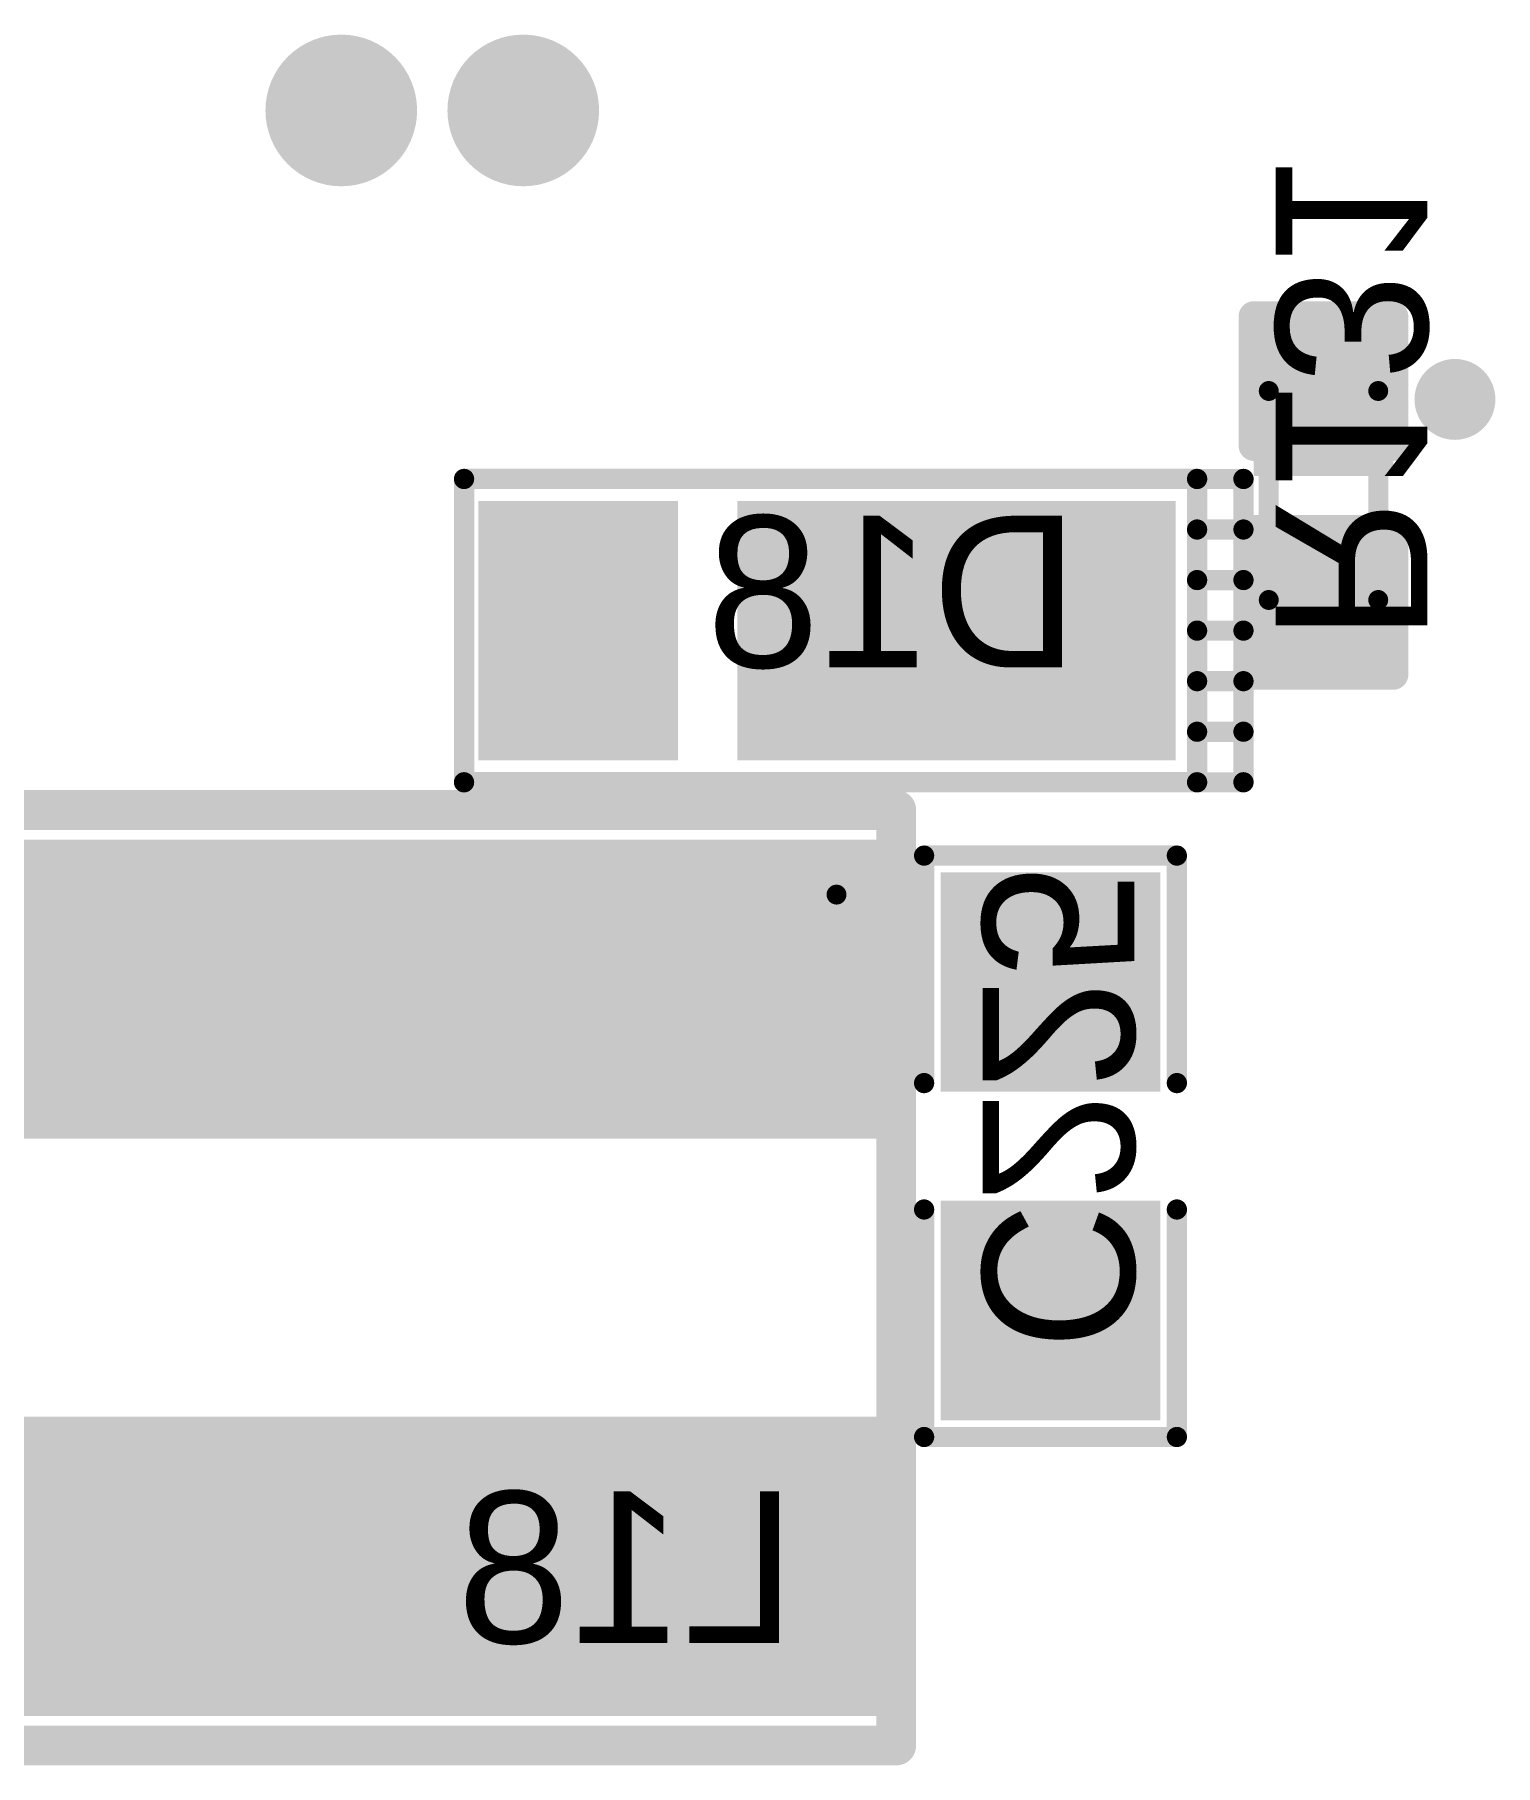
# Model space of a CAD drawing. Extents: x 722 to 1072, y 754 to 1061.
# Drawn here: x 782.28 to 789.62, y 1026.05 to 1034.75 of the extents above; entities that cross this region are included whole.
import ezdxf

# ---------------------------------------------------------------- set-up
doc = ezdxf.new("R2010")
doc.units = 0
doc.layers.get('0').update_dxf_attribs({"linetype": 'CONTINUOUS'})
for name, color, linetype in [('BOTTOMOVERLAY', 54, 'CONTINUOUS'), ('BOTTOMPASTE', 16, 'CONTINUOUS'), ('BOTTOMSOLDER', 6, 'CONTINUOUS'), ('MECHANICAL13', 56, 'CONTINUOUS'), ('MULTILAYER', 9, 'CONTINUOUS'), ('VIAHOLELAYER', 16, 'CONTINUOUS')]:
    doc.layers.add(name, color=color, linetype=linetype)

# ---------------------------------------------------------------- blocks, each defined once
blk = doc.blocks.new('R_0402_B_220')
at = {"layer": 'BOTTOMOVERLAY', "const_width": 0.1524}
for points in [[(-0.9001, 0.3501), (-0.9001, -0.3499)], [(-0.9001, 0.3501), (-0.2501, 0.3501)], [(0.2499, 0.3501), (0.8999, 0.3501)], [(0.8999, 0.3501), (0.8999, -0.3499)], [(-0.9001, -0.3499), (-0.2501, -0.3499)], [(0.2499, -0.3499), (0.8999, -0.3499)]]:
    blk.add_lwpolyline(points, dxfattribs=at)
at = {"layer": 'BOTTOMOVERLAY', "const_width": 0.0762}
for points in [[(-0.9382, 0.3501, 1), (-0.862, 0.3501, 1)], [(-0.9382, 0.3501, 1), (-0.862, 0.3501, 1)], [(-0.2882, 0.3501, 1), (-0.212, 0.3501, 1)], [(0.2118, 0.3501, 1), (0.288, 0.3501, 1)], [(0.8618, 0.3501, 1), (0.938, 0.3501, 1)], [(0.8618, 0.3501, 1), (0.938, 0.3501, 1)], [(-0.9382, -0.3499, 1), (-0.862, -0.3499, 1)], [(-0.9382, -0.3499, 1), (-0.862, -0.3499, 1)], [(-0.2882, -0.3499, 1), (-0.212, -0.3499, 1)], [(0.2118, -0.3499, 1), (0.288, -0.3499, 1)], [(0.8618, -0.3499, 1), (0.938, -0.3499, 1)], [(0.8618, -0.3499, 1), (0.938, -0.3499, 1)]]:
    blk.add_lwpolyline(points, format="xyb", close=True, dxfattribs=at)
at = {"layer": 'BOTTOMPASTE'}
for points in [[(-0.8, 0.25), (-0.8, -0.25), (-0.2, 0.25), (-0.2, -0.25)], [(0.2, 0.25), (0.2, -0.25), (0.8, 0.25), (0.8, -0.25)]]:
    blk.add_solid(points, dxfattribs=at)
at = {"layer": 'BOTTOMSOLDER'}
for points in [[(-0.9016, 0.3516), (-0.9016, -0.3516), (-0.0984, 0.3516), (-0.0984, -0.3516)], [(0.0984, 0.3516), (0.0984, -0.3516), (0.9016, 0.3516), (0.9016, -0.3516)]]:
    blk.add_solid(points, dxfattribs=at)
at = {"layer": 'MECHANICAL13', "const_width": 0.1}
for points in [[(-0.525, 0.275), (-0.525, -0.275)], [(-0.525, 0.275), (0.525, 0.275)], [(0.525, 0.275), (0.525, -0.275)], [(-0.525, -0.275), (0.525, -0.275)]]:
    blk.add_lwpolyline(points, dxfattribs=at)
at = {"layer": 'MECHANICAL13', "const_width": 0.05}
for points in [[(-0.55, 0.275, 1), (-0.5, 0.275, 1)], [(-0.55, 0.275, 1), (-0.5, 0.275, 1)], [(0.5, 0.275, 1), (0.55, 0.275, 1)], [(0.5, 0.275, 1), (0.55, 0.275, 1)], [(-0.55, -0.275, 1), (-0.5, -0.275, 1)], [(-0.55, -0.275, 1), (-0.5, -0.275, 1)], [(0.5, -0.275, 1), (0.55, -0.275, 1)], [(0.5, -0.275, 1), (0.55, -0.275, 1)]]:
    blk.add_lwpolyline(points, format="xyb", close=True, dxfattribs=at)
blk = doc.blocks.new('C_0603_B_298')
at = {"layer": 'BOTTOMOVERLAY', "const_width": 0.1016}
for points in [[(-1.4605, -0.635), (-1.4605, 0.635)], [(-0.3175, 0.635), (-1.4605, 0.635)], [(1.4605, 0.635), (0.3175, 0.635)], [(1.4605, -0.635), (1.4605, 0.635)], [(-0.3175, -0.635), (-1.4605, -0.635)], [(1.4605, -0.635), (0.3175, -0.635)]]:
    blk.add_lwpolyline(points, dxfattribs=at)
at = {"layer": 'BOTTOMOVERLAY', "const_width": 0.0508}
for points in [[(-1.4859, 0.635, 1), (-1.4351, 0.635, 1)], [(-1.4859, 0.635, 1), (-1.4351, 0.635, 1)], [(-0.3429, 0.635, 1), (-0.2921, 0.635, 1)], [(0.2921, 0.635, 1), (0.3429, 0.635, 1)], [(1.4351, 0.635, 1), (1.4859, 0.635, 1)], [(1.4351, 0.635, 1), (1.4859, 0.635, 1)], [(-1.4859, -0.635, 1), (-1.4351, -0.635, 1)], [(-1.4859, -0.635, 1), (-1.4351, -0.635, 1)], [(-0.3429, -0.635, 1), (-0.2921, -0.635, 1)], [(0.2921, -0.635, 1), (0.3429, -0.635, 1)], [(1.4351, -0.635, 1), (1.4859, -0.635, 1)], [(1.4351, -0.635, 1), (1.4859, -0.635, 1)]]:
    blk.add_lwpolyline(points, format="xyb", close=True, dxfattribs=at)
at = {"layer": 'BOTTOMPASTE'}
for points in [[(-1.2755, -0.45), (-0.3755, -0.45), (-1.2755, 0.45), (-0.3755, 0.45)], [(0.3755, -0.45), (1.2755, -0.45), (0.3755, 0.45), (1.2755, 0.45)]]:
    blk.add_solid(points, dxfattribs=at)
at = {"layer": 'BOTTOMSOLDER'}
for points in [[(-1.3771, -0.5516), (-0.2739, -0.5516), (-1.3771, 0.5516), (-0.2739, 0.5516)], [(0.2739, -0.5516), (1.3771, -0.5516), (0.2739, 0.5516), (1.3771, 0.5516)]]:
    blk.add_solid(points, dxfattribs=at)
blk = doc.blocks.new('PROGRAM_1_2_B_306')
at = {"layer": 'BOTTOMOVERLAY'}
for points, const_width in [([(-0.762, 1.524), (0.762, 1.524)], 0.102), ([(-0.762, 1.524), (-0.762, -2.159)], 0.102), ([(0.762, 1.524), (0.762, -2.159)], 0.102), ([(-0.762, -2.159), (0.762, -2.159)], 0.102), ([(-0.762, -2.159), (-0.762, -2.392)], 0.1016), ([(-0.508, -2.159), (-0.508, -2.392)], 0.1016), ([(-0.254, -2.159), (-0.254, -2.392)], 0.1016), ([(0, -2.159), (0, -2.392)], 0.1016), ([(0.254, -2.159), (0.254, -2.392)], 0.1016), ([(0.508, -2.159), (0.508, -2.392)], 0.1016), ([(0.762, -2.159), (0.762, -2.392)], 0.1016), ([(-0.762, -2.392), (0.762, -2.392)], 0.102)]:
    blk.add_lwpolyline(points, dxfattribs=dict(at, const_width=const_width))
for points, const_width in [([(-0.7875, 1.524, 1), (-0.7365, 1.524, 1)], 0.051), ([(-0.7875, 1.524, 1), (-0.7365, 1.524, 1)], 0.051), ([(0.7365, 1.524, 1), (0.7875, 1.524, 1)], 0.051), ([(0.7365, 1.524, 1), (0.7875, 1.524, 1)], 0.051), ([(-0.7875, -2.159, 1), (-0.7365, -2.159, 1)], 0.051), ([(-0.7875, -2.159, 1), (-0.7365, -2.159, 1)], 0.051), ([(-0.7874, -2.159, 1), (-0.7366, -2.159, 1)], 0.0508), ([(-0.5334, -2.159, 1), (-0.4826, -2.159, 1)], 0.0508), ([(-0.2794, -2.159, 1), (-0.2286, -2.159, 1)], 0.0508), ([(-0.0254, -2.159, 1), (0.0254, -2.159, 1)], 0.0508), ([(0.2286, -2.159, 1), (0.2794, -2.159, 1)], 0.0508), ([(0.4826, -2.159, 1), (0.5334, -2.159, 1)], 0.0508), ([(0.7365, -2.159, 1), (0.7875, -2.159, 1)], 0.051), ([(0.7365, -2.159, 1), (0.7875, -2.159, 1)], 0.051), ([(0.7366, -2.159, 1), (0.7874, -2.159, 1)], 0.0508), ([(-0.7875, -2.392, 1), (-0.7365, -2.392, 1)], 0.051), ([(-0.7874, -2.392, 1), (-0.7366, -2.392, 1)], 0.0508), ([(-0.5334, -2.392, 1), (-0.4826, -2.392, 1)], 0.0508), ([(-0.2794, -2.392, 1), (-0.2286, -2.392, 1)], 0.0508), ([(-0.0254, -2.392, 1), (0.0254, -2.392, 1)], 0.0508), ([(0.2286, -2.392, 1), (0.2794, -2.392, 1)], 0.0508), ([(0.4826, -2.392, 1), (0.5334, -2.392, 1)], 0.0508), ([(0.7365, -2.392, 1), (0.7875, -2.392, 1)], 0.051), ([(0.7366, -2.392, 1), (0.7874, -2.392, 1)], 0.0508)]:
    blk.add_lwpolyline(points, format="xyb", close=True, dxfattribs=dict(at, const_width=const_width))
at = {"layer": 'BOTTOMPASTE'}
for points in [[(-0.55, 0.55), (0.55, 0.55), (-0.55, 1.35), (0.55, 1.35)], [(-0.55, 0.05), (-0.55, -1.95), (0.55, 0.05), (0.55, -1.95)]]:
    blk.add_solid(points, dxfattribs=at)
at = {"layer": 'BOTTOMSOLDER'}
for points in [[(-0.6516, 0.4484), (0.6516, 0.4484), (-0.6516, 1.4516), (0.6516, 1.4516)], [(-0.6516, 0.1516), (-0.6516, -2.0516), (0.6516, 0.1516), (0.6516, -2.0516)]]:
    blk.add_solid(points, dxfattribs=at)
blk = doc.blocks.new('CD32_B_308')
at = {"layer": 'BOTTOMOVERLAY', "const_width": 0.2}
for points in [[(2.35, 2.4), (-2.35, 2.4)], [(-2.35, -2.4), (-2.35, 2.4)], [(2.35, -2.4), (2.35, 2.4)], [(2.35, -2.4), (-2.35, -2.4)]]:
    blk.add_lwpolyline(points, dxfattribs=at)
at = {"layer": 'BOTTOMOVERLAY', "const_width": 0.1}
for points in [[(-2.4, 2.4, 1), (-2.3, 2.4, 1)], [(-2.4, 2.4, 1), (-2.3, 2.4, 1)], [(2.3, 2.4, 1), (2.4, 2.4, 1)], [(2.3, 2.4, 1), (2.4, 2.4, 1)], [(-2.4, -2.4, 1), (-2.3, -2.4, 1)], [(-2.4, -2.4, 1), (-2.3, -2.4, 1)], [(2.3, -2.4, 1), (2.4, -2.4, 1)], [(2.3, -2.4, 1), (2.4, -2.4, 1)]]:
    blk.add_lwpolyline(points, format="xyb", close=True, dxfattribs=at)
at = {"layer": 'BOTTOMPASTE'}
for points in [[(-2.1, 2.2), (-2.1, -2.2), (-0.8, 2.2), (-0.8, -2.2)], [(0.8, 2.2), (0.8, -2.2), (2.1, 2.2), (2.1, -2.2)]]:
    blk.add_solid(points, dxfattribs=at)
at = {"layer": 'BOTTOMSOLDER'}
for points in [[(-2.2016, 2.3016), (-2.2016, -2.3016), (-0.6984, 2.3016), (-0.6984, -2.3016)], [(0.6984, 2.3016), (0.6984, -2.3016), (2.2016, 2.3016), (2.2016, -2.3016)]]:
    blk.add_solid(points, dxfattribs=at)
at = {"layer": 'MECHANICAL13', "const_width": 0.1}
blk.add_lwpolyline([(-1.925, -2.1), (-1.925, 2.1)], dxfattribs=at)
at = {"layer": 'MECHANICAL13', "const_width": 0.05}
for points in [[(-1.95, 2.1, 1), (-1.9, 2.1, 1)], [(-1.95, -2.1, 1), (-1.9, -2.1, 1)]]:
    blk.add_lwpolyline(points, format="xyb", close=True, dxfattribs=at)

msp = doc.modelspace()

# ---------------------------------------------------------------- linework, layer by layer
at = {"layer": 'MULTILAYER'}
for points, const_width in [([(783.6344, 1034.3662, 1), (784.0154, 1034.3662, 1)], 0.381), ([(784.5488, 1034.3662, 1), (784.9298, 1034.3662, 1)], 0.381), ([(789.3185, 1032.9144, 1), (789.5217, 1032.9144, 1)], 0.2032)]:
    msp.add_lwpolyline(points, format="xyb", close=True, dxfattribs=dict(at, const_width=const_width))
at = {"layer": 'VIAHOLELAYER'}
for points, const_width in [([(783.7106, 1034.3662, 1), (783.9392, 1034.3662, 1)], 0.2286), ([(784.625, 1034.3662, 1), (784.8536, 1034.3662, 1)], 0.2286), ([(789.3693, 1032.9144, 1), (789.4709, 1032.9144, 1)], 0.1016)]:
    msp.add_lwpolyline(points, format="xyb", close=True, dxfattribs=dict(at, const_width=const_width))

# ---------------------------------------------------------------- block references
for name, p, rotation in [('R_0402_B_220', (788.7597, 1032.4318), 90), ('PROGRAM_1_2_B_306', (785.9657, 1031.7528), 90), ('CD32_B_308', (784.2131, 1028.5016), 270), ('C_0603_B_298', (787.3881, 1029.162), 270)]:
    msp.add_blockref(name, p, dxfattribs=dict(rotation=rotation))

# ---------------------------------------------------------------- texts
at = {"layer": 'BOTTOMOVERLAY', "text_generation_flag": 2}
for s, p in [('R131', (788.5201, 1031.695)), ('C225', (787.0469, 1028.139))]:
    msp.add_text(s, height=0.762, rotation=270, dxfattribs=at).set_placement(p)
for s, p in [('D18', (787.5295, 1031.568)), ('L18', (786.1071, 1026.6658))]:
    msp.add_text(s, height=0.762, dxfattribs=at).set_placement(p)

doc.saveas('drawing.dxf')
